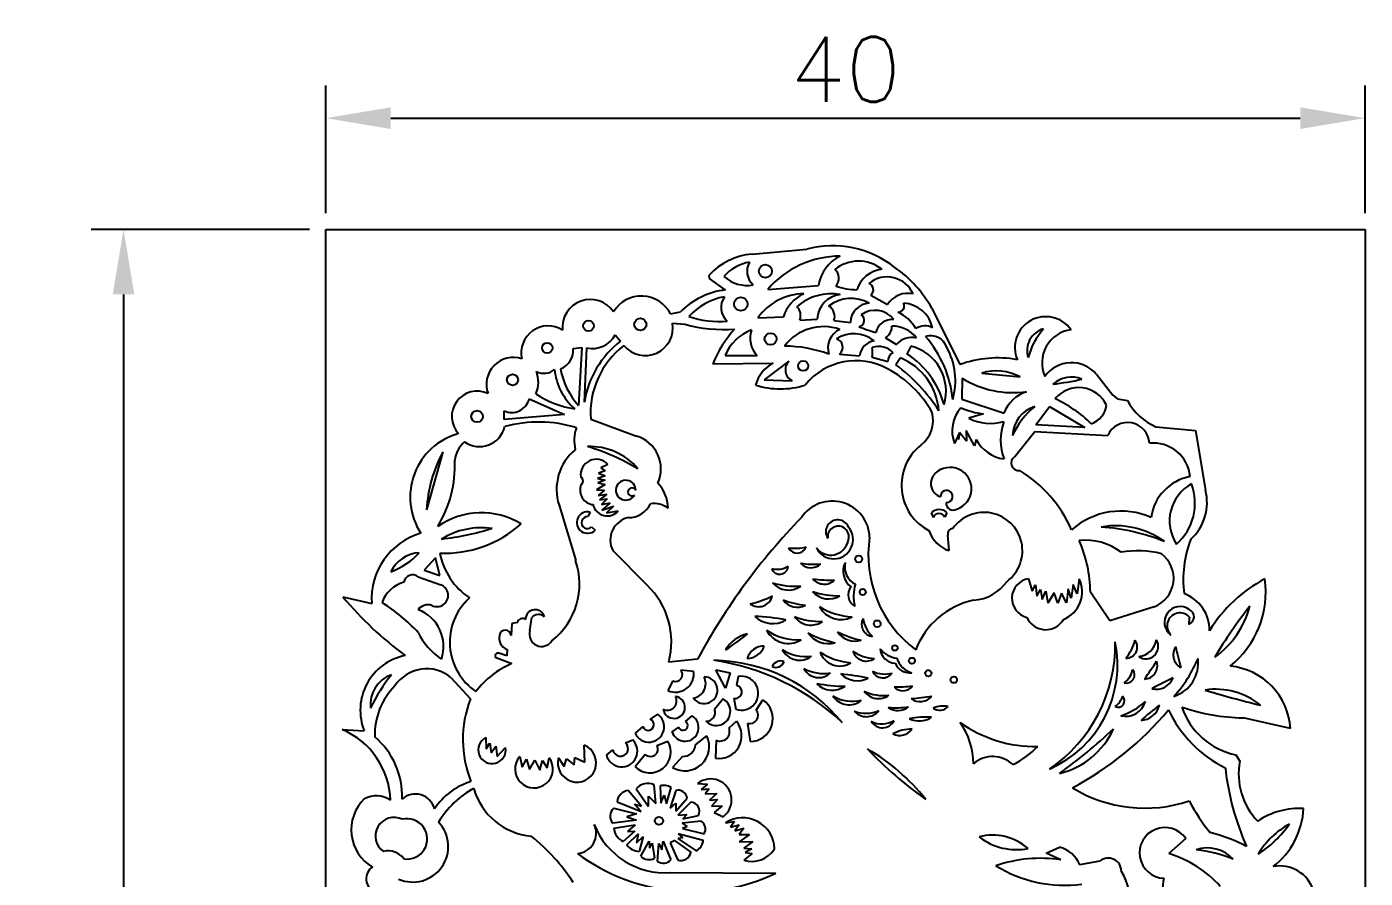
# Model space of a CAD drawing. Header units: millimetres. Extents: x 301.3 to 352.8, y 178.7 to 248.2.
# Drawn here: x 301.3 to 352.8, y 215.4 to 248.2 of the extents above; entities that cross this region are included whole.
import ezdxf

# ---------------------------------------------------------------- set-up
doc = ezdxf.new("R2010")
doc.units = ezdxf.units.MM
doc.styles.get("Standard").update_dxf_attribs({"font": 'txt', "bigfont": 'gbcbig.shx'})
doc.dimstyles.new('ISO-25', dxfattribs={"dimtxt": 2.5, "dimasz": 2.5, "dimexe": 1.25, "dimexo": 0.625, "dimtad": 1, "dimtxsty": 'Standard', "dimcen": 2.5, "dimadec": 0, "dimazin": 0, "dimtfac": 1, "dimtmove": 0, "dimatfit": 3, "dimfxl": 1, "dimarcsym": 0})
picture_1 = doc.add_image_def('image1.jpg', size_in_pixel=(500, 771))

# ---------------------------------------------------------------- blocks, each defined once
blk = doc.blocks.new('*D1')
at = {"color": 0, "lineweight": -2}
for p, q in [((312.773, 241.007), (312.773, 245.916)), ((352.773, 241.007), (352.773, 245.916)), ((315.273, 244.666), (350.273, 244.666))]:
    blk.add_line(p, q, dxfattribs=at)
at = {"color": 0}
for points in [[(315.273, 245.083), (315.273, 244.25), (312.773, 244.666)], [(350.273, 245.083), (350.273, 244.25), (352.773, 244.666)]]:
    blk.add_solid(points, dxfattribs=at)
at = {"layer": 'Defpoints', "color": 0}
for p in [(352.773, 244.666), (312.773, 240.382), (352.773, 240.382)]:
    blk.add_point(p, dxfattribs=at)
at = {"color": 0, "insert": (332.773, 246.541), "char_height": 2.5, "attachment_point": 5}
blk.add_mtext('40', dxfattribs=at)
blk = doc.blocks.new('*D2')
at = {"color": 0, "lineweight": -2}
for p, q in [((312.148, 240.382), (303.738, 240.382)), ((304.988, 237.882), (304.988, 181.202)), ((312.148, 178.702), (303.738, 178.702))]:
    blk.add_line(p, q, dxfattribs=at)
at = {"color": 0}
for points in [[(304.571, 237.882), (305.404, 237.882), (304.988, 240.382)], [(304.571, 181.202), (305.404, 181.202), (304.988, 178.702)]]:
    blk.add_solid(points, dxfattribs=at)
at = {"layer": 'Defpoints', "color": 0}
for p in [(312.773, 240.382), (304.988, 178.702), (312.773, 178.702)]:
    blk.add_point(p, dxfattribs=at)
at = {"color": 0, "insert": (302.904, 209.542), "char_height": 2.5, "attachment_point": 5, "rotation": 90}
blk.add_mtext('61,68', dxfattribs=at)

msp = doc.modelspace()

# ---------------------------------------------------------------- linework, layer by layer
for p, q in [((329.175, 239.435), (331.286, 239.629)), ((327.538, 238.496), (327.528, 238.625)), ((329.778, 238.077), (331.729, 238.229)), ((333.752, 237.85), (334.389, 237.501)), ((326.042, 237.132), (326.417, 237.215)), ((329.401, 236.982), (330.386, 237.026)), ((336.092, 237.351), (337.176, 235.186)), ((326.116, 236.771), (326.583, 236.732)), ((331.015, 236.898), (331.678, 236.932)), ((332.324, 236.873), (332.961, 236.805)), ((323.909, 236.322), (324.117, 236.087)), ((334.308, 236.215), (334.732, 235.951)), ((322.289, 235.805), (322.628, 235.842)), ((322.628, 235.842), (322.496, 233.602)), ((322.722, 233.734), (322.816, 235.823)), ((328.139, 235.535), (329.371, 235.527)), ((332.545, 235.584), (333.309, 235.518)), ((333.803, 235.462), (334.396, 235.301)), ((334.883, 235.438), (334.709, 235.172)), ((335.288, 235.89), (335.137, 235.589)), ((327.662, 235.214), (329.987, 235.24)), ((330.589, 235.318), (329.644, 234.595)), ((329.644, 234.595), (330.717, 234.561)), ((337.267, 234.654), (337.255, 233.858)), ((338.013, 234.854), (339.494, 234.711)), ((342.425, 234.808), (343.061, 234)), ((320.604, 233.869), (321.962, 233.268)), ((337.255, 233.858), (338.872, 233.308)), ((343.061, 234), (343.238, 233.859)), ((343.238, 233.859), (343.621, 233.8)), ((319.635, 233.074), (319.635, 233.403)), ((340.103, 232.866), (340.617, 233.575)), ((340.617, 233.575), (341.985, 232.757)), ((321.962, 233.268), (319.635, 233.074)), ((322.966, 233.087), (324.728, 232.432)), ((338.087, 233.284), (337.513, 233.121)), ((341.985, 232.757), (340.103, 232.866)), ((337.161, 232.57), (336.962, 232.149)), ((337.161, 232.57), (337.115, 232.301)), ((337.115, 232.301), (337.161, 232.57)), ((337.431, 232.242), (337.161, 232.57)), ((337.736, 232.055), (337.419, 232.64)), ((337.419, 232.64), (337.431, 232.242)), ((339.284, 231.641), (340.056, 232.608)), ((340.056, 232.608), (342.865, 232.457)), ((344.719, 232.789), (346.238, 232.642)), ((346.238, 232.642), (346.625, 230.349)), ((317.278, 231.829), (316.653, 229.59)), ((337.806, 232.301), (337.736, 232.055)), ((323.622, 231.342), (323.351, 231.211)), ((323.525, 230.905), (323.226, 230.793)), ((323.226, 230.793), (323.525, 230.731)), ((323.519, 231.098), (323.263, 231.005)), ((323.263, 231.005), (323.525, 230.905)), ((323.351, 231.211), (323.519, 231.098)), ((323.525, 230.569), (323.188, 230.357)), ((323.188, 230.357), (323.494, 230.351)), ((323.525, 230.731), (323.244, 230.631)), ((323.244, 230.631), (323.525, 230.569)), ((323.494, 230.351), (323.257, 230.145)), ((321.749, 229.769), (322.388, 227.64)), ((323.257, 230.145), (323.581, 230.201)), ((323.581, 230.201), (323.301, 229.977)), ((323.301, 229.977), (323.598, 230.014)), ((323.598, 230.014), (323.383, 229.803)), ((323.383, 229.803), (323.712, 229.867)), ((323.712, 229.867), (323.398, 229.577)), ((323.398, 229.577), (323.85, 229.736)), ((323.85, 229.736), (323.572, 229.472)), ((322.943, 229.51), (322.854, 229.332)), ((323.572, 229.472), (324.029, 229.552)), ((336.069, 229.477), (336.148, 229.301)), ((336.676, 229.495), (336.597, 229.31)), ((323.002, 228.938), (323.14, 228.81)), ((336.756, 228.023), (336.711, 228.624)), ((316.994, 227.749), (316.554, 227.276)), ((317.154, 227.067), (316.994, 227.749)), ((325.142, 226.69), (323.816, 228.031)), ((316.554, 227.276), (317.154, 227.067)), ((316.322, 227.019), (317.196, 226.709)), ((339.82, 226.939), (339.952, 226.467)), ((339.952, 226.467), (340.083, 226.703)), ((340.083, 226.703), (340.136, 226.27)), ((341.531, 226.718), (341.451, 226.188)), ((341.69, 226.363), (341.531, 226.718)), ((341.765, 226.939), (341.69, 226.363)), ((313.424, 226.246), (314.538, 225.988)), ((340.136, 226.27), (340.28, 226.532)), ((340.28, 226.532), (340.346, 226.138)), ((340.346, 226.138), (340.477, 226.467)), ((340.477, 226.467), (340.556, 226.007)), ((340.804, 226.395), (340.556, 226.007)), ((340.94, 225.996), (340.804, 226.395)), ((341.088, 226.391), (340.94, 225.996)), ((341.271, 226.012), (341.088, 226.391)), ((341.335, 226.559), (341.271, 226.012)), ((341.451, 226.188), (341.335, 226.559)), ((342.945, 225.319), (342.195, 226.424)), ((344.651, 225.862), (342.945, 225.319)), ((319.932, 225.216), (319.908, 224.761)), ((320.143, 225.257), (319.932, 225.216)), ((320.627, 224.945), (320.699, 225.45)), ((319.747, 224.223), (319.734, 223.973)), ((319.295, 223.926), (319.929, 223.675)), ((319.734, 223.973), (319.464, 224.061)), ((327.072, 223.843), (325.972, 223.737)), ((317.589, 223.145), (318.336, 222.315)), ((326.431, 223.436), (326.925, 223.387)), ((327.785, 223.442), (328.334, 223.32)), ((328.157, 222.729), (327.785, 223.442)), ((328.334, 223.32), (328.157, 222.729)), ((328.645, 223.18), (328.572, 222.833)), ((326.126, 223.01), (325.937, 222.644)), ((328.069, 222.317), (327.735, 221.908)), ((328.48, 222.345), (328.553, 221.919)), ((329.338, 221.89), (329.595, 222.282)), ((325.534, 221.734), (325.253, 221.532)), ((326.618, 221.452), (326.865, 221.667)), ((349.897, 221.173), (348.07, 221.589)), ((313.398, 221.143), (314.253, 221.084)), ((324.971, 221.26), (324.672, 220.996)), ((326.347, 221.23), (326.094, 221.057)), ((326.094, 221.057), (326.094, 221.057)), ((328.29, 221.201), (328.574, 221.458)), ((329, 221.377), (329.102, 220.674)), ((318.932, 220.829), (318.94, 220.399)), ((318.94, 220.399), (319.09, 220.611)), ((319.09, 220.611), (319.133, 220.243)), ((319.133, 220.243), (319.314, 220.499)), ((319.314, 220.499), (319.371, 220.106)), ((322.746, 219.888), (322.715, 220.536)), ((324.31, 220.627), (324.586, 220.74)), ((325.517, 220.521), (325.939, 220.697)), ((326.995, 220.546), (327.439, 220.897)), ((327.79, 220.728), (327.77, 220.039)), ((319.371, 220.106), (319.689, 220.447)), ((320.238, 220.1), (320.325, 219.689)), ((320.325, 219.689), (320.494, 219.994)), ((320.494, 219.994), (320.606, 219.595)), ((320.606, 219.595), (320.818, 219.963)), ((320.818, 219.963), (321.005, 219.57)), ((321.286, 219.67), (321.367, 220.05)), ((321.729, 220.05), (321.942, 219.72)), ((321.942, 219.72), (322.035, 220.006)), ((322.035, 220.006), (322.328, 219.782)), ((322.328, 219.782), (322.353, 220.069)), ((322.353, 220.069), (322.746, 219.888)), ((323.569, 220.151), (323.821, 220.364)), ((325.068, 220.178), (324.672, 219.703)), ((326.495, 220.108), (326.113, 219.676)), ((347.792, 220.163), (347.952, 219.92)), ((321.005, 219.57), (321.105, 219.944)), ((321.105, 219.944), (321.286, 219.67)), ((325.479, 218.293), (325.403, 219.014)), ((325.64, 218.968), (325.663, 218.309)), ((327.08, 219.066), (327.456, 219.042)), ((327.456, 219.042), (327.214, 218.836)), ((324.927, 218.186), (324.413, 218.791)), ((324.712, 218.86), (325.195, 218.178)), ((325.195, 218.178), (325.188, 218.569)), ((325.188, 218.569), (325.479, 218.293)), ((325.663, 218.309), (325.794, 218.608)), ((325.794, 218.608), (325.886, 218.286)), ((325.886, 218.286), (326.062, 218.906)), ((326.239, 218.799), (326.024, 218.109)), ((326.239, 217.994), (326.684, 218.493)), ((327.214, 218.836), (327.529, 218.86)), ((327.529, 218.86), (327.372, 218.666)), ((327.372, 218.666), (327.82, 218.679)), ((327.82, 218.679), (327.541, 218.424)), ((327.541, 218.424), (327.845, 218.448)), ((327.845, 218.448), (327.614, 218.194)), ((323.853, 218.109), (324.728, 217.895)), ((323.983, 218.362), (324.912, 217.979)), ((324.728, 217.895), (324.359, 217.78)), ((324.912, 217.979), (324.651, 218.263)), ((324.651, 218.263), (324.927, 218.186)), ((326.024, 218.109), (326.239, 218.301)), ((326.239, 218.301), (326.239, 217.994)), ((326.814, 218.339), (326.315, 217.849)), ((327.614, 218.194), (328.027, 218.206)), ((328.027, 218.206), (327.723, 217.951)), ((327.723, 217.951), (328.063, 217.782)), ((324.728, 217.657), (323.822, 217.535)), ((323.853, 217.343), (324.674, 217.473)), ((324.359, 217.78), (324.728, 217.657)), ((324.674, 217.473), (324.382, 217.22)), ((326.315, 217.849), (326.661, 217.864)), ((327.213, 217.619), (326.484, 217.535)), ((326.484, 217.535), (326.676, 217.412)), ((326.676, 217.412), (326.499, 217.335)), ((326.661, 217.864), (326.507, 217.703)), ((326.507, 217.703), (327.113, 217.833)), ((328.148, 217.551), (328.496, 217.606)), ((328.148, 217.551), (328.148, 217.551)), ((328.148, 217.551), (328.148, 217.551)), ((328.496, 217.606), (328.341, 217.385)), ((328.341, 217.385), (328.675, 217.469)), ((328.675, 217.469), (328.508, 217.242)), ((324.659, 217.228), (324.221, 216.837)), ((324.352, 216.699), (324.789, 217.121)), ((324.382, 217.22), (324.659, 217.228)), ((324.789, 217.121), (324.728, 216.776)), ((324.728, 216.776), (324.988, 217.029)), ((324.988, 217.029), (324.827, 216.446)), ((326.2, 216.868), (326.024, 216.776)), ((326.829, 216.416), (326.2, 216.868)), ((326.515, 216.967), (326.315, 216.944)), ((326.315, 216.944), (327.029, 216.477)), ((327.297, 216.875), (326.338, 217.128)), ((326.338, 217.128), (326.515, 216.967)), ((326.499, 217.335), (327.328, 217.128)), ((328.508, 217.242), (328.86, 217.35)), ((328.86, 217.35), (328.675, 217.105)), ((328.675, 217.105), (329.08, 217.099)), ((329.08, 217.099), (328.681, 216.814)), ((345.869, 216.943), (345.21, 216.367)), ((324.896, 216.262), (325.211, 216.845)), ((325.211, 216.845), (325.234, 216.577)), ((325.234, 216.577), (325.326, 216.768)), ((325.326, 216.768), (325.426, 216.186)), ((325.541, 216.063), (325.587, 216.753)), ((325.587, 216.753), (325.709, 216.515)), ((325.709, 216.515), (325.755, 216.845)), ((325.755, 216.845), (326.055, 216.124)), ((326.024, 216.776), (326.315, 216.109)), ((328.681, 216.814), (329.205, 216.837)), ((329.205, 216.837), (328.86, 216.575)), ((328.86, 216.575), (329.164, 216.546)), ((329.176, 216.373), (328.864, 216.109)), ((329.164, 216.546), (328.913, 216.403)), ((328.913, 216.403), (329.176, 216.373)), ((340.493, 216.386), (341.012, 216.616)), ((341.055, 216.127), (340.493, 216.386)), ((341.79, 215.94), (342.568, 216.084)), ((326.04, 215.633), (330.093, 215.611))]:
    msp.add_line(p, q)
msp.add_lwpolyline([(328.147, 238.058), (327.538, 238.496)])
for centre, radius in [((329.691, 238.778), 0.252), ((328.742, 237.512), 0.26), ((324.877, 236.73), 0.234), ((322.879, 236.675), 0.205), ((321.295, 235.822), 0.199), ((329.891, 236.168), 0.23), ((331.143, 235.131), 0.194), ((319.958, 234.597), 0.214), ((318.595, 233.186), 0.225), ((333.279, 227.703), 0.136), ((333.436, 226.431), 0.118), ((333.994, 225.212), 0.129), ((334.674, 224.281), 0.106), ((335.327, 223.785), 0.118), ((335.963, 223.306), 0.121), ((336.939, 223.053), 0.123), ((325.594, 217.627), 0.158)]:
    msp.add_circle(centre, radius)
for centre, radius, start, end in [((332.264, 235.863), 3.891, 51.8265, 104.5598), ((329.4, 236.897), 2.548, 95.054, 137.2888), ((329.355, 237.47), 1.679, 99.6778, 138.7772), ((329.691, 238.778), 0.709, 150.7425, 228.5304), ((332.581, 235.644), 3.712, 90.2408, 139.0369), ((333.227, 237.991), 1.517, 115.839, 170.9377), ((333.273, 237.713), 1.449, 51.75, 129.124), ((328.995, 239.572), 1.344, 227.8017, 279.7048), ((332.093, 238.501), 0.428, 315.6955, 51.7738), ((334.31, 237.69), 1.169, 96.872, 161.3898), ((334.37, 237.456), 1.099, 23.8412, 129.1901), ((331.958, 235.037), 4.738, 29.2397, 55.0933), ((328.527, 235.082), 3, 97.2683, 134.6849), ((333.221, 240.573), 2.509, 250.8897, 269.5623), ((333.573, 238.056), 0.273, 310.959, 67.9819), ((322.951, 236.618), 1.073, 33.701, 185.8646), ((324.92, 236.559), 1.26, 27.0466, 148.6751), ((328.562, 235.363), 2.47, 100.5439, 137.5723), ((328.698, 237.387), 0.714, 145.4736, 228.1563), ((331.191, 235.708), 2.197, 90.569, 144.554), ((331.75, 236.599), 1.429, 113.9874, 162.6246), ((332.239, 235.862), 2.048, 80.7092, 131.0015), ((332.709, 236.859), 1.034, 97.6939, 175.9513), ((332.985, 236.304), 1.423, 60.6092, 127.4664), ((333.716, 236.79), 0.755, 92.431, 178.8513), ((335.163, 237.008), 0.917, 76.599, 147.479), ((334.803, 237.433), 0.232, 264.407, 29.3245), ((334.935, 236.334), 1.215, 12.4461, 86.7182), ((327.933, 240.789), 3.945, 252.369, 274.1917), ((330.587, 237.067), 0.46, 338.473, 47.8172), ((331.904, 237.038), 0.451, 338.5764, 61.422), ((333.255, 236.884), 0.243, 276.8619, 59.6678), ((333.916, 236.362), 0.909, 37.5623, 126.2998), ((334.129, 235.789), 1.556, 29.9394, 65.2573), ((340.48, 235.837), 1.19, 35.3348, 203.074), ((321.329, 235.633), 1.037, 57.7005, 192.7739), ((325.064, 236.597), 1.066, 219.8006, 9.4086), ((328.089, 242.402), 5.866, 255.1281, 274.0738), ((332.073, 233.363), 4.784, 138.2113, 157.234), ((329.775, 234.852), 1.773, 110.3407, 157.3626), ((330.061, 236.192), 0.959, 160.314, 223.8961), ((331.925, 234.766), 1.878, 70.4246, 143.0393), ((332.877, 235.821), 0.783, 114.2904, 197.6421), ((335.577, 242.138), 5.954, 247.3533, 254.0316), ((334.568, 236.275), 0.644, 83.9431, 167.4804), ((334.075, 236.633), 0.478, 299.0611, 2.9944), ((334.596, 235.52), 1.139, 37.036, 92.1643), ((335.823, 236.06), 0.613, 60.9285, 124.3928), ((340.614, 235.729), 0.855, 105.1592, 199.0048), ((342.275, 234.849), 2.542, 137.8607, 166.3033), ((341.63, 235.244), 1.294, 97.9673, 203.7462), ((326.381, 233.156), 3.704, 127.6824, 171.0226), ((323.025, 236.813), 1.012, 258.1131, 330.9598), ((326.244, 233.308), 3.285, 127.4703, 183.8518), ((333.093, 235.078), 1.288, 52.6798, 121.3779), ((332.318, 235.846), 0.347, 310.9439, 72.3945), ((333.988, 235.426), 0.685, 99.5378, 172.2905), ((335.321, 235.462), 0.766, 76.1419, 140.2785), ((336.054, 235.643), 0.648, 19.0903, 107.8197), ((332.553, 233.402), 4.368, 5.7662, 40.8658), ((319.988, 234.421), 1.036, 71.3989, 199.9883), ((321.548, 235.725), 0.745, 289.6758, 6.1445), ((330.364, 230.726), 5.17, 70.0218, 89.3305), ((334.057, 235.125), 0.755, 43.0401, 109.6821), ((332.294, 235.649), 1.52, 352.9359, 7.0641), ((334.792, 235.289), 0.397, 117.5398, 178.2298), ((333.991, 233.231), 2.38, 4.0969, 68.0056), ((333.357, 232.79), 3.318, 14.93, 57.5367), ((334.861, 234.163), 1.779, 343.0482, 76.1022), ((334.37, 234.571), 2.631, 343.9057, 29.2196), ((338.63, 231.118), 4.319, 79.9243, 109.6762), ((319.867, 234.511), 1.087, 335.5985, 21.7949), ((321.166, 235.489), 0.643, 243.2142, 309.4551), ((323.877, 235.22), 2.314, 185.6331, 228.707), ((324.775, 235.601), 3.031, 190.9905, 221.2647), ((330.635, 234.029), 1.374, 118.1544, 164.4771), ((330.934, 234.987), 0.478, 136.1557, 242.9942), ((333.178, 232.813), 2.517, 61.2045, 141.0349), ((332.35, 231.215), 4.317, 29.5683, 61.7989), ((330.843, 229.895), 6.542, 32.4093, 53.7708), ((338.581, 232.991), 1.947, 62.0298, 106.9568), ((341.468, 234.006), 1.249, 39.9971, 144.9552), ((330.266, 237.393), 3.145, 252.3292, 287.6708), ((339.217, 237.821), 3.719, 238.38, 278.0817), ((341.467, 233.64), 1.061, 67.5672, 132.2037), ((338.776, 249.084), 14.792, 277.6881, 282.0828), ((318.595, 233.186), 0.976, 64.5756, 222.6759), ((319.926, 234.04), 0.7, 245.4099, 345.833), ((322.867, 237.018), 3.575, 235.777, 261.684), ((340.161, 232.831), 1.375, 107.8793, 159.7001), ((341.745, 233.109), 1.188, 25.3877, 140.0661), ((338.636, 229.183), 5.178, 46.0215, 64.8824), ((334.937, 233.04), 1.206, 307.7482, 14.6439), ((338.252, 232.624), 1.374, 139.3952, 200.2364), ((338.524, 236.691), 3.435, 247.4721, 262.69), ((340.421, 232.398), 1.227, 107.4673, 177.4759), ((341.954, 231.221), 3.021, 128.9993, 155.9439), ((341.956, 233.734), 0.87, 288.4651, 352.3362), ((345.594, 234.842), 2.231, 207.8593, 246.9337), ((320.966, 228.089), 4.884, 72.7336, 105.5319), ((338.349, 234.752), 1.833, 242.8762, 286.2056), ((340.911, 232.288), 2.168, 161.065, 199.8674), ((343.63, 232.114), 0.838, 2.8645, 155.8331), ((318.556, 230.08), 2.537, 105.498, 213.0697), ((318.689, 233.023), 0.996, 234.6534, 346.7645), ((323.786, 232.262), 1.456, 160.2732, 194.0674), ((324.361, 231.174), 1.31, 335.0605, 73.7331), ((321.947, 229.319), 5.301, 151.7344, 177.0708), ((318.825, 231.379), 1.095, 130.6145, 173.6456), ((323.628, 230.381), 1.976, 129.3909, 198.0221), ((322.944, 229.618), 2.41, 40.179, 92.4107), ((320.367, 223.749), 8.639, 59.2424, 73.3472), ((336.903, 230.538), 1.976, 128.395, 242.6522), ((339.062, 232.955), 1.416, 207.5032, 262.3068), ((344.615, 230.735), 1.429, 5.5324, 95.9534), ((313.244, 231.302), 4.497, 328.4829, 2.5233), ((323.178, 230.941), 0.599, 42.1316, 188.3851), ((339.441, 231.394), 0.292, 122.5325, 276.8069), ((322.494, 230.701), 0.178, 301.9665, 59.0904), ((336.593, 230.605), 0.537, 133.0251, 252.3572), ((336.796, 230.402), 0.825, 288.1792, 133.6543), ((336.829, 226.769), 5.079, 23.8594, 58.5948), ((346.37, 229.048), 1.854, 100.3094, 172.2845), ((323.124, 230.358), 0.569, 160.287, 263.295), ((324.316, 230.349), 0.382, 357.7675, 331.1583), ((324.552, 230.283), 0.155, 19.0174, 309.9084), ((324.472, 229.621), 1.47, 1.4003, 42.8536), ((336.663, 230.111), 0.233, 265.7461, 184.304), ((346.866, 229.164), 1.624, 118.7291, 213.0365), ((344.141, 229.849), 2.08, 310.9546, 20.811), ((344.773, 229.874), 1.912, 312.3228, 14.3637), ((323.604, 229.917), 0.561, 192.7491, 319.3808), ((324.438, 230.205), 0.909, 268.7899, 335.1758), ((325.396, 228.898), 0.935, 54.3376, 98.213), ((332.265, 228.493), 1.437, 2.055, 145.8917), ((336.917, 229.854), 0.272, 174.8982, 299.9992), ((318.76, 226.533), 2.946, 58.6686, 124.8165), ((322.847, 229.105), 0.416, 76.7637, 314.7265), ((322.842, 229.103), 0.23, 87.0351, 314.1099), ((324.606, 228.43), 0.886, 102.1982, 206.8361), ((348.954, 211.982), 24.89, 135.9139, 151.541), ((336.382, 229.158), 0.447, 48.8833, 134.4344), ((336.374, 229.208), 0.245, 24.5869, 157.6577), ((338.105, 228.021), 1.476, 306.902, 144.6924), ((343.37, 226.69), 2.854, 65.9775, 131.6331), ((317.324, 232.385), 4.465, 267.8398, 311.6626), ((318.78, 225.916), 2.99, 82.421, 121.3361), ((316.064, 238.831), 10.425, 276.3961, 287.3611), ((332.321, 228.451), 0.743, 205.4231, 39.9209), ((332.47, 228.755), 0.455, 22.3916, 212.9822), ((332.496, 228.554), 0.41, 336.6849, 186.5977), ((337.112, 229.14), 1.173, 197.748, 252.3021), ((336.919, 228.663), 0.212, 95.1937, 190.6119), ((343.175, 225.806), 3.175, 53.9793, 100.2167), ((342.127, 221.23), 7.715, 67.8, 86.3959), ((317.18, 226.156), 2.648, 106.4739, 183.6536), ((332.202, 228.54), 0.687, 216.4252, 347.5224), ((338.215, 227.857), 4.566, 171.3377, 233.0942), ((342.026, 226.235), 2.191, 51.9584, 96.8819), ((337.091, 226.356), 5.104, 0.7715, 23.734), ((350.135, 226.893), 4.366, 158.9564, 186.8741), ((316.434, 226.663), 1.279, 92.8575, 154.8886), ((314.203, 229.987), 2.981, 291.0999, 316.6462), ((319.837, 228.467), 2.736, 191.4581, 235.8735), ((330.913, 228.309), 0.379, 209.0617, 337.4121), ((330.811, 230.107), 1.995, 263.3828, 283.091), ((344.019, 224.19), 3.825, 76.1872, 99.6764), ((344.22, 226.962), 1.181, 291.4134, 52.902), ((319.742, 226.746), 2.792, 308.2294, 18.6663), ((330.15, 228.06), 0.756, 253.3548, 302.8914), ((330.239, 227.436), 0.322, 198.2017, 358.0445), ((331.443, 227.907), 0.545, 223.0638, 313.1837), ((331.563, 231.564), 4.062, 262.6736, 273.5739), ((333.428, 227.227), 0.744, 153.3831, 234.008), ((333.47, 227.387), 0.728, 166.2126, 244.2283), ((316.108, 225.614), 1.239, 105.363, 160.6909), ((316.113, 226.755), 0.337, 51.5488, 170.8055), ((317.048, 226.301), 0.434, 243.3324, 70.0415), ((323.063, 224.513), 3.01, 345.0659, 46.3098), ((330.578, 227.316), 0.811, 220.6937, 305.5334), ((330.863, 229.673), 3.023, 252.6863, 273.5408), ((331.955, 227.316), 0.583, 220.8088, 313.1709), ((332.19, 231.795), 4.907, 262.0684, 271.9113), ((334.491, 226.283), 1.411, 161.4589, 196.3357), ((337.593, 227.814), 1.703, 273.544, 325.1574), ((339.929, 226.191), 0.756, 98.2606, 256.6678), ((340.733, 226.44), 1.146, 291.8961, 25.8017), ((351.467, 222.062), 5.502, 117.681, 148.4391), ((345.307, 226.431), 3.639, 308.4635, 7.9463), ((324.219, 235.334), 14.112, 220.0949, 233.5227), ((319.83, 224.498), 2.289, 131.8898, 236.0325), ((329.432, 226.406), 0.539, 232.6105, 346.4079), ((328.36, 229.432), 3.534, 282.1667, 296.8518), ((332.126, 226.996), 0.832, 221.1931, 301.1236), ((332.568, 229.836), 3.552, 252.5082, 269.8085), ((333.357, 226.314), 0.481, 139.6138, 242.7829), ((345.3, 224.978), 1.479, 358.5849, 70.2226), ((311.174, 220.088), 7.03, 42.9162, 57.6123), ((316.701, 225.466), 0.473, 71.2883, 143.3911), ((315.804, 224.342), 1.499, 340.7135, 69.7594), ((320.828, 225.376), 0.374, 15.2026, 180.7449), ((330.92, 226.527), 0.682, 216.1359, 297.4935), ((331.593, 229.401), 3.497, 249.5115, 264.1178), ((332.605, 226.312), 0.942, 208.0334, 296.6953), ((333.207, 228.206), 2.741, 238.4644, 266.2644), ((338.344, 223.109), 3.074, 102.123, 159.0751), ((345.65, 225.265), 0.606, 54.5326, 234.1982), ((345.645, 225.13), 0.499, 42.3135, 225.4745), ((345.875, 225.474), 0.311, 291.0964, 66.0823), ((364.19, 213.571), 20.081, 142.1694, 148.9585), ((344.996, 226.731), 3.439, 305.3351, 345.7928), ((320.337, 225.211), 0.199, 53.7521, 166.63), ((320.955, 225.227), 0.34, 46.6096, 139.0168), ((329.971, 226.21), 0.995, 225.973, 300.8527), ((328.929, 217.185), 8.317, 79.243, 87.5827), ((331.438, 225.917), 0.76, 214.4357, 306.0376), ((331.786, 227.937), 2.637, 248.3068, 272.1665), ((333.859, 225.185), 0.467, 151.5767, 263.2794), ((334.689, 225.615), 1.258, 189.5291, 225.327), ((340.477, 225.769), 0.788, 203.4416, 330.145), ((347.148, 225.213), 1.161, 167.4235, 181.4579), ((318.761, 226.096), 2.728, 206.6077, 235.5516), ((319.916, 224.663), 0.472, 166.4485, 249.0476), ((319.682, 224.735), 0.228, 6.6134, 170.1667), ((321.075, 224.805), 0.469, 162.7026, 327.4305), ((329.283, 223.547), 1.304, 102.7369, 149.7587), ((323.509, 231.423), 8.586, 302.7732, 309.7224), ((330.924, 226.672), 2.084, 235.0962, 274.0579), ((330.575, 225.407), 0.953, 207.7625, 301.3915), ((332.124, 225.44), 0.991, 215.8587, 284.5755), ((333.198, 228.425), 4.029, 242.24, 258.1942), ((333.134, 225.336), 0.795, 212.8894, 287.6236), ((334.027, 227.823), 3.309, 241.876, 258.637), ((342.317, 224.953), 1.641, 319.3314, 346.8719), ((343.569, 224.318), 0.434, 269.0243, 37.179), ((343.971, 224.722), 0.777, 276.4448, 350.1846), ((344.335, 224.336), 0.475, 234.3047, 32.3247), ((319.397, 223.971), 0.112, 53.2946, 203.9779), ((329.623, 223.69), 0.659, 87.8747, 163.9447), ((328.948, 224.622), 0.751, 273.1792, 338.6402), ((331.235, 225.563), 1.615, 236.0248, 278.0819), ((331.004, 224.56), 0.751, 206.5782, 307.5285), ((332.55, 224.384), 0.802, 199.2542, 302.4504), ((333.186, 226.217), 2.518, 236.4057, 265.2989), ((333.57, 224.315), 0.541, 196.5693, 305.3114), ((333.931, 225.36), 1.487, 233.7399, 268.1409), ((334.713, 224.302), 0.612, 185.2121, 267.3287), ((334.877, 224.861), 0.988, 218.4997, 262.4102), ((337.349, 224.41), 5.805, 304.3664, 1.0168), ((338.848, 223.636), 4.393, 293.8678, 11.5154), ((345.935, 224.011), 0.551, 145.5963, 242.0086), ((354.946, 226.225), 9.654, 191.3654, 196.2395), ((316.243, 221.883), 2.144, 101.1183, 201.8666), ((321.198, 220.628), 3.3, 112.6081, 143.3068), ((327.577, 217.246), 6.559, 39.2817, 88.8527), ((326.341, 214.705), 9.201, 46.6803, 81.4541), ((330.276, 223.43), 0.348, 67.6551, 157.2234), ((330.099, 223.858), 0.327, 243.9222, 340.9563), ((335.241, 223.923), 0.603, 202.6677, 278.2422), ((335.558, 224.148), 0.854, 198.1855, 254.3553), ((329.401, 233.718), 18.288, 324.4368, 327.0416), ((344.259, 223.598), 0.516, 272.112, 19.3664), ((341.668, 225.824), 5.06, 317.6548, 337.3574), ((345, 223.702), 1.349, 287.5741, 7.438), ((347.322, 221.013), 2.58, 3.5506, 84.4675), ((315.705, 222.095), 1.219, 109.189, 186.0043), ((320.139, 219.28), 6.253, 140.6401, 154.5531), ((316.657, 221.998), 1.478, 50.8859, 146.0173), ((326.234, 223.277), 0.7, 244.855, 9.0627), ((326.223, 223.262), 0.271, 249.0006, 39.8766), ((327.331, 222.653), 0.515, 215.8082, 90.3392), ((326.829, 222.907), 0.562, 278.5427, 27.6046), ((328.765, 222.537), 0.654, 251.0826, 100.6209), ((331.932, 224.901), 1.607, 241.7831, 279.3086), ((331.746, 223.784), 0.647, 207.5257, 313.5659), ((333.231, 223.936), 0.917, 225.8687, 296.8606), ((331.22, 210.692), 12.661, 78.9555, 83.7738), ((334.21, 223.571), 0.443, 205.131, 324.6215), ((334.281, 224.365), 1.09, 244.3201, 285.4324), ((342.996, 223.632), 0.854, 305.7384, 347.3358), ((343.581, 223.245), 0.318, 254.2465, 38.8277), ((344.743, 223.36), 0.674, 254.6689, 340.0266), ((352.952, 207.487), 17.381, 115.841, 118.8544), ((317.367, 220.925), 2.712, 135.5604, 181.4701), ((328.536, 222.587), 0.248, 256.9824, 81.7601), ((332.737, 228.174), 5.367, 258.4484, 270.2208), ((332.271, 223.484), 0.834, 223.0039, 305.6652), ((334.043, 223.002), 0.674, 214.9703, 306.4258), ((334.229, 224.142), 1.695, 244.1688, 277.2274), ((334.98, 223.098), 0.467, 223.2798, 322.9875), ((334.629, 229.509), 6.732, 270.092, 276.1753), ((347.015, 219.95), 2.739, 50.8026, 98.4319), ((358.577, 261.973), 41.093, 253.0748, 256.1597), ((322.403, 220.753), 4.357, 158.9862, 201.8158), ((326.171, 221.992), 0.423, 189.9396, 82.0936), ((325.913, 222.242), 0.359, 243.8626, 28.1705), ((327.793, 221.842), 0.549, 224.5627, 59.8373), ((329.094, 221.556), 0.882, 270.4762, 55.3917), ((333.031, 223.623), 1.398, 237.6595, 284.7421), ((332.907, 222.82), 0.729, 211.1969, 311.2046), ((334.792, 222.543), 0.672, 235.9414, 307.4054), ((334.687, 226.147), 4.169, 266.2747, 277.072), ((335.643, 222.802), 0.589, 233.6659, 320.2279), ((334.354, 233.378), 11.09, 274.8612, 279.0326), ((336.536, 221.019), 1.024, 79.6438, 112.3638), ((336.4, 222.306), 0.424, 233.1864, 318.8212), ((342.668, 222.671), 0.808, 306.6832, 342.194), ((343.261, 222.247), 0.25, 243.8344, 45.0428), ((343.552, 222.443), 0.795, 256.7544, 343.9304), ((342.587, 224.093), 2.547, 287.9216, 312.7632), ((344.093, 222.274), 0.787, 273.7095, 344.3124), ((348.717, 216.566), 6.719, 125.1297, 132.8923), ((348.205, 229.202), 7.614, 250.9425, 268.984), ((348.372, 222.904), 2.802, 198.6988, 258.0383), ((325.206, 221.245), 0.589, 205.0193, 56.1337), ((325.179, 221.326), 0.219, 197.748, 70.3831), ((326.596, 221.216), 0.526, 197.5472, 59.1624), ((327.416, 221.796), 0.339, 267.6505, 19.4399), ((329.087, 221.688), 0.323, 254.3664, 38.9061), ((333.562, 223.012), 1.246, 248.5717, 293.3051), ((333.575, 222.245), 0.611, 220.0406, 321.8362), ((335.847, 218.874), 2.746, 85.021, 103.0285), ((335.599, 222.407), 0.934, 246.6399, 301.4096), ((335.703, 229.796), 12.349, 298.0146, 320.2606), ((349.484, 223.904), 4.73, 205.0415, 243.7114), ((312.206, 218.331), 3.054, 1.616, 67.0325), ((326.519, 221.296), 0.184, 201.1249, 57.4047), ((327.906, 220.9), 0.871, 261.0075, 39.8719), ((327.944, 221.066), 0.371, 245.4336, 21.334), ((334.175, 222.259), 0.904, 242.6504, 301.3652), ((334.194, 221.71), 0.503, 210.2892, 333.7264), ((335.274, 219.795), 1.358, 87.3469, 120.044), ((334.854, 221.52), 0.608, 244.7263, 322.6645), ((340.067, 225.396), 4.912, 234.1512, 271.1693), ((334.731, 219.753), 2.968, 1.4003, 34.0296), ((328.811, 236.286), 20.793, 305.9245, 313.3401), ((340.288, 222.428), 3.066, 283.6236, 335.641), ((312.743, 218.587), 2.967, 357.6602, 49.8636), ((319.168, 220.355), 0.529, 116.4441, 9.9282), ((322.439, 219.853), 0.737, 164.4982, 68.0104), ((324.155, 220.312), 0.608, 195.4355, 44.7696), ((324.112, 220.408), 0.295, 188.6462, 47.9135), ((325.239, 220.285), 0.812, 225.708, 30.4874), ((325.266, 220.384), 0.286, 226.0152, 28.7472), ((326.585, 220.494), 0.944, 239.9673, 25.2686), ((326.531, 220.571), 0.465, 265.6147, 356.8075), ((337.586, 223.019), 3.618, 296.8506, 315.5206), ((320.782, 219.618), 0.727, 138.4749, 36.468), ((329.48, 213.332), 8.184, 38.7004, 59.6685), ((344.241, 230.423), 14.612, 223.3354, 235.0335), ((338.44, 218.956), 1.143, 46.9753, 130.4809), ((357.348, 220.738), 10.016, 186.1623, 204.1589), ((350.463, 219.413), 2.561, 168.581, 224.5297), ((319.088, 216.691), 2.55, 106.6326, 146.7675), ((325.163, 218.463), 0.601, 66.4524, 138.584), ((325.788, 218.502), 0.489, 55.8871, 107.5754), ((327.58, 218.43), 0.809, 306.6955, 128.1235), ((315.409, 217.278), 1.66, 134.0639, 239.5341), ((314.715, 217.634), 0.954, 55.1846, 118.7952), ((316.214, 217.89), 0.767, 14.9454, 131.3088), ((320.193, 215.725), 3.593, 118.7334, 149.0547), ((320.906, 219.562), 2.535, 195.7164, 264.7218), ((324.457, 218.318), 0.476, 95.2971, 174.6528), ((326.319, 218.44), 0.368, 8.2523, 102.61), ((344.293, 223.493), 5.378, 238.7593, 288.5246), ((324.113, 217.807), 0.399, 130.7495, 223.1394), ((326.814, 217.998), 0.341, 331.109, 90.0934), ((352.394, 221.726), 7.209, 207.537, 219.1616), ((350.25, 215.2), 2.905, 87.0367, 123.738), ((347.384, 218.257), 3.021, 307.6345, 357.0524), ((315.396, 217.039), 0.718, 63.9164, 235.6054), ((316.12, 216.635), 1.365, 246.3983, 43.3945), ((315.899, 216.93), 0.777, 261.1675, 103.9493), ((322.395, 217.146), 0.781, 274.3684, 25.3606), ((325.839, 218.577), 2.951, 201.828, 273.8948), ((327.034, 217.318), 0.35, 327.1285, 59.275), ((328.81, 216.514), 1.231, 1.4451, 122.5659), ((351.343, 214.744), 3.132, 118.3747, 149.3859), ((346.123, 220.172), 4.59, 303.3689, 324.3916), ((315.916, 211.091), 7.616, 33.1003, 51.3368), ((324.466, 217.402), 0.616, 185.516, 246.5864), ((326.808, 216.916), 0.491, 296.7467, 355.3197), ((338.443, 215.029), 2.046, 48.3917, 105.0035), ((339.355, 218.886), 2.369, 232.5333, 280.8619), ((345.064, 216.393), 0.976, 34.3376, 267.8015), ((345.187, 210.812), 6.565, 62.5889, 75.7356), ((315.172, 215.714), 0.755, 36.3668, 103.8578), ((326.906, 222.378), 7.48, 233.4699, 295.218), ((324.882, 217.123), 0.679, 218.625, 265.3677), ((326.418, 216.521), 0.425, 256.0143, 345.6173), ((329.163, 217.107), 1.042, 253.3254, 327.3651), ((340.677, 215.445), 1.218, 23.942, 74.037), ((343.912, 212.131), 4.43, 42.1448, 72.9582), ((346.705, 215.254), 1.33, 42.1161, 108.9676), ((345.647, 211.15), 5.399, 67.7396, 83.3441), ((314.863, 215.395), 0.54, 123.1396, 247.3771), ((325.212, 216.578), 0.446, 224.9705, 298.5511), ((325.761, 216.402), 0.404, 237.0058, 316.6005), ((340.276, 210.952), 5.233, 81.439, 109.1198), ((341.199, 220.162), 5.015, 238.2714, 277.5938), ((342.883, 215.687), 0.507, 359.326, 128.3906), ((349.489, 214.538), 1.352, 17.0419, 101.1144), ((341.697, 214.593), 2.012, 349.921, 32.7182), ((348.252, 214.725), 3.299, 167.8803, 203.3021)]:
    msp.add_arc(centre, radius, start, end)

# ---------------------------------------------------------------- dimensions: what is measured, and where the dimension line sits
dim = msp.add_linear_dim(base=(352.773, 244.666), p1=(312.773, 240.382), p2=(352.773, 240.382), dimstyle='ISO-25')
dim.commit()
dim.dimension.update_dxf_attribs({"geometry": '*D1', "text_midpoint": (332.773, 246.541)})
dim = msp.add_linear_dim(base=(304.988, 178.702), p1=(312.773, 240.382), p2=(312.773, 178.702), angle=90, dimstyle='ISO-25')
dim.commit()
dim.dimension.update_dxf_attribs({"geometry": '*D2', "text_midpoint": (302.904, 209.542)})

# ---------------------------------------------------------------- pictures from other files: only their frames are drawn
image = msp.add_image(picture_1, insert=(312.773, 178.702), size_in_units=(40, 61.68))
image.dxf.flags = 7

doc.saveas('drawing.dxf')
